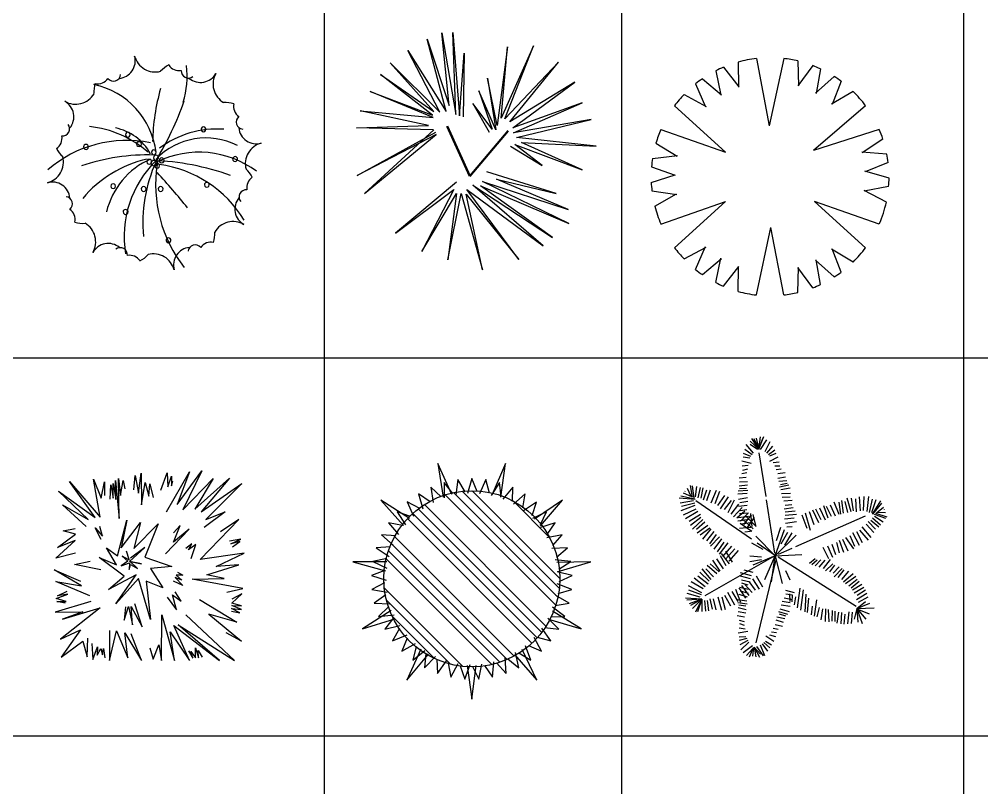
# Model space of a CAD drawing. Header units: inches. Extents: x 7658 to 73799, y 48 to 40262.
# Drawn here: x 57877 to 64861, y 30749 to 36323 of the extents above; entities that cross this region are included whole.
import ezdxf

# ---------------------------------------------------------------- set-up
doc = ezdxf.new("R2010")
doc.units = ezdxf.units.IN
doc.layers.add('www.cad-blocks.net', color=7, linetype='Continuous')
doc.styles.get("Standard").update_dxf_attribs({"font": 'arial.ttf'})

# ---------------------------------------------------------------- blocks, each defined once
blk = doc.blocks.new('A$C516926BB')
for p, q in [((48.7041, 38.5194), (48.7041, 0)), ((50.8593, 38.5194), (50.8593, 0)), ((53.3424, 38.5194), (53.3424, 0)), ((0, 33.1729), (62.4121, 33.1729)), ((0, 30.4302), (62.4121, 30.4302))]:
    blk.add_line(p, q)
blk = doc.blocks.new('A$C0B092A9F')
at = {"color": 0}
for centre, major_axis, start_param, end_param in [((0.5076, 1.5166), (0.0914, 0.0914), 4.033309, 5.767146), ((0.7818, 1.5899), (-0.1093, 0.1093), 1.040009, 2.61301), ((0.9648, 1.3163), (-0.1343, 0.1343), -0.321076, 0.072908), ((0.9545, 1.5349), (-0.0631, 0.0631), 1.362933, 2.541074), ((0.3598, 1.4079), (0.462, 0.462), 5.200132, 5.610908), ((0.4789, 1.422), (-0.0369, 0.0369), 1.480573, 3.815945), ((1.0229, 1.4425), (-0.0369, 0.0369), 0.695175, 3.030547), ((1.1101, 1.489), (0.0914, 0.0914), 3.247911, 4.981748), ((1.3559, 1.347), (-0.1093, 0.1093), 0.254611, 1.827611), ((0.5269, 1.2918), (-0.1343, 0.1343), 0.464322, 0.858306), ((0.2181, 0.7826), (-0.4059, 0.4059), 4.048997, 5.288843), ((0.3651, 1.439), (0.0631, 0.0631), 3.719127, 4.897268), ((0.2041, 1.3559), (0.1093, 0.1093), 3.396204, 4.969204), ((2.2227, 0.9086), (-1.0322, 1.0322), 0.503634, 0.769874), ((0.062, 1.1101), (0.0914, 0.0914), 4.818707, 6.552544), ((-1.2817, 2.0376), (-1.7075, 1.7075), 3.385717, 3.584226), ((1.2918, 1.0241), (0.1343, 0.1343), 0.464322, 0.858306), ((1.439, 1.1859), (0.0631, 0.0631), 2.148331, 3.326471), ((0.1086, 1.0229), (0.0369, 0.0369), 3.836767, 6.172139), ((1.4221, 1.0722), (-0.0369, 0.0369), -0.090223, 2.245149), ((0.222, 0.2725), (0.5454, 0.5454), 0.065591, 0.678277), ((0.4177, 0.661), (-0.2659, 0.2659), 4.431218, 5.29634), ((0.583, 0.9802), (0.0126, 0.0126), 5.497787, 8.63938), ((0.583, 0.9802), (0.0126, 0.0126), 2.356194, 5.497787), ((1.1491, 0.4534), (0.3557, 0.3557), 0.314, 1.586682), ((1.2294, 0.3277), (0.4905, 0.4905), 0.713387, 1.430399), ((1.1319, 1.0196), (0.0126, 0.0126), 5.497787, 8.63938), ((1.1319, 1.0196), (0.0126, 0.0126), 2.356194, 5.497787), ((1.5166, 1.0434), (-0.0914, 0.0914), 0.891716, 2.625554), ((0.5737, 0.066), (-0.8726, 0), 4.512576, 5.427652), ((0.0162, 0.9545), (0.0631, 0.0631), 4.504526, 5.682666), ((0.2799, 0.8918), (-0.0126, 0.0126), 3.926991, 7.068583), ((0.6649, 0.9115), (0.0126, 0.0126), 5.497787, 8.63938), ((0.6649, 0.9115), (0.0126, 0.0126), 2.356194, 5.497787), ((1.59, 0.7692), (0.1093, 0.1093), 1.040009, 2.61301), ((0.2347, 0.9648), (-0.1343, 0.1343), 1.24972, 1.643704), ((0.7278, -0.6635), (-1.0585, 1.0585), -0.81457, -0.458515), ((0.2799, 0.8918), (0.0126, 0.0126), 2.356194, 5.497787), ((0.7714, 0.8524), (0.0126, 0.0126), 5.497787, 8.63938), ((0.7714, 0.8524), (0.0126, 0.0126), 2.356194, 5.497787), ((1.0996, 0.1546), (0.6986, 0), 0.930664, 2.02045), ((-0.0389, 0.7818), (-0.1093, 0.1093), 2.610806, 4.183806), ((0.9181, -0.0422), (0.6137, 0.6137), 1.013081, 1.654164), ((0.9784, 0.2856), (-0.4011, 0.4011), -0.364851, 0.546207), ((1.3302, 0.2413), (0.5472, 0.5472), 1.561827, 2.51984), ((1.7217, 0.35), (-0.728, 0.728), 0.350615, 0.889485), ((0.7386, 0.7837), (-0.0126, 0.0126), 3.926991, 7.068583), ((0.7386, 0.7837), (0.0126, 0.0126), 2.356194, 5.497787), ((0.7755, 0.7755), (-0.0161, 0.0161), 3.926991, 10.210176), ((0.6905, -1.1186), (1.353, 1.353), 0.445493, 0.747426), ((0.7879, 0.8132), (0.0126, 0.0126), 5.497787, 8.63938), ((0.7879, 0.8132), (-0.0126, 0.0126), 0.785398, 3.926991), ((0.796, 0.7543), (0.0126, 0.0126), 5.497787, 8.63938), ((0.8287, 0.7935), (0.0126, 0.0126), 5.497787, 8.63938), ((0.8287, 0.7935), (0.0126, 0.0126), 2.356194, 5.497787), ((1.3612, 0.8034), (-0.0126, 0.0126), 3.926991, 7.068583), ((1.3612, 0.8034), (0.0126, 0.0126), 2.356194, 5.497787), ((1.7537, 0.6166), (-0.969, 0), -0.152723, 0.667297), ((0.796, 0.7543), (0.0126, 0.0126), 2.356194, 5.497787), ((-3.1252, -2.9107), (-3.7716, 3.7716), 4.60852, 4.671895), ((0.6953, -0.084), (0.8561, 0), 0.546551, 1.433575), ((1.3163, 0.5862), (-0.1343, 0.1343), 4.391312, 4.785297), ((0.0344, 0.5076), (0.0914, 0.0914), 5.604105, 7.337943), ((1.1564, 0.6165), (-0.0126, 0.0126), 3.926991, 7.068583), ((1.5349, 0.5965), (-0.0631, 0.0631), -0.207863, 0.970277), ((0.4765, 0.6068), (0.0126, 0.0126), 5.497787, 8.63938), ((0.4765, 0.6068), (0.0126, 0.0126), 2.356194, 5.497787), ((0.6976, 0.5871), (0.0126, 0.0126), 5.497787, 8.63938), ((0.6976, 0.5871), (-0.0126, 0.0126), 0.785398, 3.926991), ((0.8205, 0.5871), (0.0126, 0.0126), 5.497787, 8.63938), ((0.8205, 0.5871), (-0.0126, 0.0126), 0.785398, 3.926991), ((1.1564, 0.6165), (0.0126, 0.0126), 2.356194, 5.497787), ((1.4425, 0.5281), (0.0369, 0.0369), 0.695175, 3.030547), ((0.129, 0.4788), (-0.0369, 0.0369), 3.05137, 5.386741), ((1.489, 0.4409), (-0.0914, 0.0914), 0.106318, 1.840155), ((0.112, 0.3651), (0.0631, 0.0631), 5.289924, 6.468064), ((0.5666, 0.42), (-0.0126, 0.0126), 3.926991, 7.068583), ((0.5666, 0.42), (0.0126, 0.0126), 2.356194, 5.497787), ((1.347, 0.1952), (-0.1093, 0.1093), -1.316185, 0.256815), ((0.2593, 0.5269), (0.1343, 0.1343), 3.605914, 3.999899), ((0.1952, 0.2041), (0.1093, 0.1093), 4.967, 6.54), ((0.8779, 0.2136), (-0.0126, 0.0126), 3.926991, 7.068583), ((0.8779, 0.2136), (0.0126, 0.0126), 2.356194, 5.497787), ((1.0241, 0.2593), (0.1343, 0.1343), 5.176711, 5.570695), ((0.4409, 0.062), (-0.0914, 0.0914), -1.464478, 0.269359), ((0.5281, 0.1086), (0.0369, 0.0369), 5.407564, 7.742936), ((1.0434, 0.0344), (0.0914, 0.0914), 0.891716, 2.625554), ((1.0722, 0.129), (-0.0369, 0.0369), 4.622165, 6.957538), ((1.1859, 0.112), (-0.0631, 0.0631), -0.993262, 0.184879), ((0.5966, 0.0162), (-0.0631, 0.0631), 4.504525, 5.682666), ((0.5862, 0.2347), (-0.1343, 0.1343), 2.820516, 3.214501), ((0.7692, -0.0389), (0.1093, 0.1093), 5.752398, 7.325399)]:
    blk.add_ellipse(centre, major_axis=major_axis, ratio=1, start_param=start_param, end_param=end_param, dxfattribs=at)
at = {"color": 0, "width": 0.8, "flags": 9}
for tag in ['YSIZE', 'XSIZE']:
    blk.add_attdef(tag, (0.7937, 0.7937), '', height=0.000596, dxfattribs=at)
blk = doc.blocks.new('A$C78A7650B')
for p, q in [((0.6175, 1.7173), (0.7189, 1.1257)), ((0.6704, 1.1919), (0.6175, 1.7173)), ((0.6969, 1.7217), (0.7454, 1.1169)), ((0.7189, 1.1257), (0.6969, 1.7217)), ((0.6484, 1.1478), (0.5116, 1.6731)), ((0.5116, 1.6731), (0.6704, 1.1919)), ((1.0938, 1.6157), (1.0188, 1.0463)), ((1.2835, 1.6246), (1.0497, 1.0992)), ((1.0497, 1.0992), (1.0938, 1.6157)), ((1.0762, 1.0948), (1.2835, 1.6246)), ((0.3705, 1.5892), (0.6484, 1.1478)), ((0.6042, 1.1434), (0.3705, 1.5892)), ((0.7454, 1.1169), (0.7807, 1.5716)), ((0.7807, 1.5716), (0.7718, 1.1081)), ((0.2426, 1.5009), (0.6042, 1.1434)), ((0.5601, 1.1478), (0.2426, 1.5009)), ((1.4643, 1.5054), (1.0762, 1.0948)), ((1.1115, 1.0727), (1.4643, 1.5054)), ((0.172, 1.4171), (0.5601, 1.1478)), ((0.5513, 1.1213), (0.172, 1.4171)), ((0.9483, 1.3906), (1.01, 1.0153)), ((1.0188, 1.0463), (0.9483, 1.3906)), ((1.5834, 1.3597), (1.1115, 1.0727)), ((1.1335, 1.0286), (1.5834, 1.3597)), ((0.097, 1.2935), (0.5513, 1.1213)), ((0.5557, 1.1036), (0.097, 1.2935)), ((0.8865, 1.2979), (0.9836, 1.0198)), ((1.01, 1.0153), (0.8865, 1.2979)), ((0.8424, 1.2052), (0.9615, 0.9977)), ((0.9836, 1.0198), (0.8424, 1.2052)), ((1.6363, 1.2096), (1.1335, 1.0286)), ((1.1379, 0.9933), (1.6363, 1.2096)), ((0.0265, 1.1522), (0.5557, 1.1036)), ((0.5204, 1.0463), (0.0265, 1.1522)), ((1.7025, 1.0904), (1.1379, 0.9933)), ((1.16, 0.958), (1.7025, 1.0904)), ((0, 1.0286), (0.5204, 1.0463)), ((0.5557, 1.0153), (0, 1.0286)), ((0.0044, 0.6843), (0.5734, 0.9977)), ((0.5778, 0.98), (0.0044, 0.6843)), ((0.5601, 1.0153), (0.0573, 0.5518)), ((0.0573, 0.5518), (0.5778, 0.98)), ((1.3452, 0.7549), (1.1467, 0.9094)), ((1.1467, 0.9094), (1.6363, 0.724)), ((1.7378, 0.8962), (1.16, 0.958)), ((1.1953, 0.9226), (1.7378, 0.8962)), ((1.6363, 0.724), (1.1953, 0.9226)), ((1.1159, 0.8962), (1.3452, 0.7549)), ((1.4467, 0.5518), (0.9439, 0.7107)), ((0.7233, 0.6357), (0.2823, 0.2649)), ((0.913, 0.6401), (1.5349, 0.437)), ((1.5393, 0.3355), (0.913, 0.6401)), ((1.0144, 0.6578), (1.4467, 0.5518)), ((1.5349, 0.437), (1.0144, 0.6578)), ((0.2823, 0.2649), (0.7057, 0.5827)), ((0.7057, 0.5827), (0.4719, 0.1324)), ((1.1776, 0.075), (0.7983, 0.5827)), ((0.7983, 0.5827), (1.354, 0.1722)), ((0.8424, 0.6136), (1.4202, 0.234)), ((1.354, 0.1722), (0.8424, 0.6136)), ((1.4202, 0.234), (0.8998, 0.6092)), ((0.8998, 0.6092), (1.5393, 0.3355)), ((0.4719, 0.1324), (0.7233, 0.5518)), ((0.6616, 0.0706), (0.7586, 0.5518)), ((0.7233, 0.5518), (0.6616, 0.0706)), ((0.7586, 0.5518), (0.913, 0)), ((0.7939, 0.5474), (1.1776, 0.075)), ((0.913, 0), (0.7939, 0.5474))]:
    blk.add_line(p, q)
at = {"lineweight": 50}
for p, q in [((0.6572, 1.0418), (0.8204, 0.6798)), ((0.8204, 0.6798), (1.0982, 1.0065))]:
    blk.add_line(p, q, dxfattribs=at)
blk = doc.blocks.new('A$C67D03ABE')
for p, q in [((0.6315, 1.6896), (0.6324, 1.508)), ((0.7632, 1.7153), (0.8558, 1.2264)), ((0.9616, 1.7153), (0.8558, 1.2264)), ((1.0635, 1.6973), (1.069, 1.5158)), ((0.4687, 1.6261), (0.5062, 1.4484)), ((0.5244, 1.6521), (0.6368, 1.5096)), ((1.1718, 1.6637), (1.0645, 1.5172)), ((1.2284, 1.6397), (1.1973, 1.4608)), ((0.3714, 1.5678), (0.5102, 1.4508)), ((1.3278, 1.5849), (1.1932, 1.463)), ((1.3783, 1.55), (1.3119, 1.381)), ((0.3221, 1.5311), (0.3945, 1.3646)), ((1.4646, 1.4763), (1.3083, 1.3841)), ((0.2385, 1.4544), (0.398, 1.3678)), ((0.1693, 1.3724), (0.5398, 1.0363)), ((1.5556, 1.3724), (1.1784, 1.0477)), ((0.0701, 1.2006), (0.5398, 1.0363)), ((1.6548, 1.2006), (1.1784, 1.0477)), ((1.6813, 1.1312), (1.5303, 1.0305)), ((0.0342, 1.1017), (0.1888, 1.0065)), ((0.0094, 0.991), (0.1898, 1.0111)), ((1.7101, 1.0214), (1.5291, 1.035)), ((0.0021, 0.93), (0.1726, 0.8678)), ((1.7196, 0.9607), (1.5514, 0.8925)), ((0, 0.8166), (0.1727, 0.8725)), ((1.7257, 0.8474), (1.5511, 0.8972)), ((1.7228, 0.7861), (1.5443, 0.7531)), ((0.0051, 0.7554), (0.1847, 0.7288)), ((0.0259, 0.6438), (0.1838, 0.7334)), ((1.706, 0.6739), (1.545, 0.7577)), ((0.0701, 0.5147), (0.5398, 0.679)), ((0.1693, 0.3429), (0.5398, 0.679)), ((1.6548, 0.5147), (1.185, 0.679)), ((1.5556, 0.3429), (1.185, 0.679)), ((0.7632, 0), (0.869, 0.489)), ((0.9616, 0), (0.869, 0.489)), ((0.3221, 0.1842), (0.3945, 0.3507)), ((0.2385, 0.2609), (0.398, 0.3475)), ((1.4646, 0.239), (1.3083, 0.3313)), ((1.3783, 0.1654), (1.3119, 0.3343)), ((0.3714, 0.1475), (0.5102, 0.2645)), ((0.4687, 0.0893), (0.5062, 0.2669)), ((1.3278, 0.1304), (1.1932, 0.2523)), ((1.2284, 0.0757), (1.1973, 0.2546)), ((0.5244, 0.0632), (0.6368, 0.2057)), ((0.6315, 0.0257), (0.6324, 0.2073)), ((1.0635, 0.018), (1.069, 0.1995)), ((1.1718, 0.0516), (1.0645, 0.1981))]:
    blk.add_line(p, q)
for start, end in [(96.5963, 105.5149), (76.53296, 83.40057), (113.0497, 117.1278), (64.92005, 68.99816), (124.6626, 128.74071), (53.30715, 57.38525), (36.5963, 45.77235), (136.27551, 143.40057), (156.5963, 163.57942), (18.46844, 23.40057), (171.11422, 175.19232), (6.85554, 10.93364), (355.24263, 359.32074), (182.72712, 186.80522), (194.34002, 203.4037), (336.5963, 347.70783), (216.59943, 223.72449), (314.22765, 323.40057), (231.25929, 235.3374), (302.61475, 306.69285), (242.8722, 246.9503), (291.00184, 295.07995), (254.4851, 263.40057), (276.5963, 283.46704)]:
    blk.add_arc((0.8624, 0.8577), 0.8634, start, end)
blk = doc.blocks.new('A$C24DC53C1')
for p, q in [((0.5767, 1.2393), (0.588, 1.342)), ((0.588, 1.342), (0.6108, 1.2145)), ((0.6108, 1.2145), (0.6298, 1.3597)), ((0.6298, 1.3597), (0.6335, 1.1295)), ((0.7739, 1.2357), (0.8194, 1.3633)), ((0.8157, 1.08), (0.9826, 1.3703)), ((0.8194, 1.3633), (0.8233, 1.2605)), ((0.8233, 1.2605), (0.8498, 1.3385)), ((0.8498, 1.3385), (0.8498, 1.2676)), ((0.8915, 1.133), (1.0699, 1.3774)), ((0.9826, 1.3703), (0.8915, 1.133)), ((1.0699, 1.3774), (0.9333, 1.0941)), ((0.1101, 1.2995), (0.3338, 1.041)), ((0.296, 1.0375), (0.1101, 1.2995)), ((0.3338, 1.041), (0.2846, 1.3172)), ((0.2846, 1.3172), (0.3414, 1.1791)), ((0.3414, 1.1791), (0.3642, 1.296)), ((0.3642, 1.296), (0.3642, 1.1968)), ((0.4059, 1.172), (0.4098, 1.2747)), ((0.4098, 1.2747), (0.4287, 1.1791)), ((0.4287, 1.2853), (0.4476, 1.1685)), ((0.4287, 1.1791), (0.4287, 1.2853)), ((0.4439, 1.3065), (0.4705, 1.0304)), ((0.4476, 1.1685), (0.4439, 1.3065)), ((0.4705, 1.0304), (0.4666, 1.3207)), ((0.4666, 1.3207), (0.4818, 1.1968)), ((0.4818, 1.1968), (0.5008, 1.3065)), ((0.5008, 1.3065), (0.5122, 1.2464)), ((0.6335, 1.1295), (0.6601, 1.2924)), ((0.6601, 1.2924), (0.6867, 1.1932)), ((0.6867, 1.1932), (0.6942, 1.2817)), ((0.6942, 1.2817), (0.717, 1.1826)), ((0.8498, 1.2676), (0.8612, 1.303)), ((0.9333, 1.0941), (1.1534, 1.3207)), ((1.0206, 1.0977), (1.2709, 1.3242)), ((1.1534, 1.3207), (1.0206, 1.0977)), ((1.2709, 1.3242), (1.066, 1.08)), ((1.066, 1.08), (1.362, 1.2853)), ((1.362, 1.2853), (1.1003, 1.0233)), ((0.0304, 1.2287), (0.296, 1.0375)), ((0.2466, 1.0233), (0.0304, 1.2287)), ((0.0607, 1.1295), (0.2466, 1.0233)), ((0.2314, 0.9737), (0.0607, 1.1295)), ((1.2406, 1.08), (1.0888, 0.9667)), ((1.1003, 1.0233), (1.2406, 1.08)), ((0.459, 0.7612), (0.5273, 1.0197)), ((0.5273, 1.0197), (0.4856, 0.818)), ((0.4856, 0.818), (0.626, 1.002)), ((0.626, 1.002), (0.5767, 0.8144)), ((0.5767, 0.8144), (0.755, 0.9915)), ((0.755, 0.9915), (0.6564, 0.7507)), ((0.9144, 0.9808), (0.865, 0.9277)), ((0.865, 0.8604), (0.9144, 0.9808)), ((1.0585, 0.7329), (1.3393, 1.0233)), ((1.3393, 1.0233), (1.2065, 0.9347)), ((0.0227, 0.8214), (0.1555, 0.9171)), ((0.0645, 0.9419), (0.1518, 0.9595)), ((0.1555, 0.9171), (0.0645, 0.9419)), ((0.296, 0.9631), (0.3491, 0.9029)), ((0.3414, 0.8781), (0.296, 0.9631)), ((0.3491, 0.9029), (0.3301, 0.9737)), ((0.8081, 0.7754), (0.9788, 0.9525)), ((0.9788, 0.9525), (0.865, 0.8604)), ((0.0114, 0.7436), (0.1518, 0.871)), ((0.1518, 0.871), (0.0227, 0.8214)), ((0.9978, 0.8462), (0.9561, 0.8144)), ((0.975, 0.8037), (0.9978, 0.8462)), ((1.0282, 0.8427), (0.975, 0.8037)), ((0.994, 0.74), (1.0282, 0.8427)), ((1.3544, 0.8817), (1.2709, 0.8675)), ((1.2823, 0.8462), (1.3544, 0.8817)), ((1.3468, 0.8639), (1.2823, 0.8462)), ((1.2937, 0.825), (1.3468, 0.8639)), ((0.1555, 0.7789), (0.0114, 0.7436)), ((0.3794, 0.818), (0.459, 0.7612)), ((0.4515, 0.694), (0.3794, 0.818)), ((0.5426, 0.7329), (0.5236, 0.7932)), ((0.5463, 0.7188), (0.6564, 0.8214)), ((0.6564, 0.8214), (0.5539, 0.7436)), ((1.3772, 0.7789), (1.0585, 0.7329)), ((1.1761, 0.6834), (1.3772, 0.7789)), ((0.1479, 0.6975), (0.2617, 0.7223)), ((0.3263, 0.7471), (0.4515, 0.694)), ((0.5083, 0.6125), (0.3263, 0.7471)), ((0.5349, 0.7223), (0.4856, 0.6869)), ((0.4856, 0.6869), (0.5463, 0.7082)), ((0.4932, 0.7577), (0.5349, 0.7223)), ((0.5463, 0.7294), (0.4932, 0.7577)), ((0.5463, 0.7082), (0.5426, 0.6621)), ((0.6335, 0.7011), (0.5463, 0.7188)), ((0.5501, 0.7188), (0.6335, 0.7011)), ((0.6032, 0.6692), (0.5501, 0.7188)), ((0.6564, 0.7507), (0.8536, 0.6834)), ((0, 0.6586), (0.1897, 0.5772)), ((0.1973, 0.5417), (0, 0.6586)), ((0.3377, 0.6586), (0.1479, 0.6975)), ((0.5426, 0.6621), (0.5539, 0.6975)), ((0.5539, 0.6975), (0.6032, 0.6692)), ((0.8536, 0.6834), (0.6981, 0.6692)), ((0.6981, 0.6692), (0.7891, 0.5276)), ((0.8954, 0.6409), (0.9333, 0.6197)), ((1.1078, 0.6232), (1.3393, 0.694)), ((1.3393, 0.694), (1.1761, 0.6834)), ((0.0114, 0.5736), (0.1973, 0.5417)), ((0.258, 0.4709), (0.0114, 0.5736)), ((0.5957, 0.6232), (0.3945, 0.5169)), ((0.3945, 0.5169), (0.5083, 0.6125)), ((0.4476, 0.4107), (0.5957, 0.6232)), ((0.6108, 0.5949), (0.4476, 0.4107)), ((0.6981, 0.2974), (0.6108, 0.5949)), ((0.6677, 0.5772), (0.6981, 0.2974)), ((0.7891, 0.5276), (0.6677, 0.5772)), ((0.9333, 0.5453), (0.865, 0.5772)), ((0.8764, 0.6019), (0.9333, 0.5453)), ((0.9257, 0.5842), (0.8764, 0.6019)), ((0.884, 0.6197), (0.9257, 0.5842)), ((0.9333, 0.6197), (0.884, 0.6197)), ((1.0016, 0.5913), (1.233, 0.5949)), ((1.3696, 0.524), (1.0016, 0.5913)), ((1.233, 0.5949), (1.1078, 0.6232)), ((0.0227, 0.4709), (0.0948, 0.5028)), ((0.9219, 0.4319), (0.8764, 0.4992)), ((1.2519, 0.4957), (1.3696, 0.524)), ((0.2656, 0.4284), (0.0076, 0.3505)), ((0.0152, 0.4497), (0.0987, 0.4815)), ((0.0872, 0.4284), (0.0152, 0.4497)), ((0.019, 0.4284), (0.0872, 0.4284)), ((0.0797, 0.4178), (0.019, 0.4284)), ((0.0987, 0.4815), (0.0227, 0.4709)), ((0.8194, 0.4603), (0.8878, 0.3682)), ((0.8574, 0.478), (0.9219, 0.4319)), ((0.8878, 0.3682), (0.8574, 0.478)), ((1.0547, 0.4426), (1.324, 0.2797)), ((1.362, 0.4851), (1.2899, 0.4462)), ((1.2899, 0.4178), (1.362, 0.4851)), ((0.0076, 0.3505), (0.2086, 0.3541)), ((0.3338, 0.3824), (0.0455, 0.1558)), ((0.0607, 0.3009), (0.3338, 0.3824)), ((0.2086, 0.3541), (0.0607, 0.3009)), ((0.5083, 0.2939), (0.5387, 0.393)), ((0.516, 0.3894), (0.5083, 0.2939)), ((0.5387, 0.393), (0.5691, 0.2584)), ((0.5577, 0.393), (0.6374, 0.2443)), ((0.5691, 0.2584), (0.5577, 0.393)), ((0.6374, 0.2443), (0.5843, 0.4107)), ((1.2862, 0.3789), (1.3582, 0.3718)), ((1.3468, 0.347), (1.2862, 0.3789)), ((1.2862, 0.3576), (1.3468, 0.347)), ((1.3582, 0.3966), (1.2899, 0.4178)), ((1.2899, 0.4001), (1.3582, 0.3966)), ((1.3582, 0.3718), (1.2899, 0.4001)), ((0.7777, 0), (0.7816, 0.3328)), ((0.7816, 0.3328), (0.8726, 0)), ((1.3089, 0), (0.9561, 0.3328)), ((1.123, 0.3364), (1.3582, 0.1416)), ((1.324, 0.2797), (1.123, 0.3364)), ((0.0455, 0.1558), (0.1897, 0.2231)), ((0.1897, 0.2231), (0.0493, 0.0248)), ((0.4022, 0.2195), (0.4022, 0)), ((0.4022, 0), (0.4515, 0.2159)), ((0.4515, 0.2159), (0.5349, 0.0212)), ((0.8688, 0.2549), (1.1988, 0)), ((0.9826, 0), (0.8688, 0.2549)), ((0.8991, 0.2584), (1.3089, 0)), ((1.1988, 0), (0.8991, 0.2584)), ((0.0493, 0.0248), (0.2086, 0.1416)), ((0.2086, 0.1416), (0.239, 0.0283)), ((0.239, 0.0283), (0.2428, 0.1629)), ((0.5122, 0.2018), (0.6335, 0)), ((0.5349, 0.0212), (0.5122, 0.2018)), ((0.6335, 0), (0.5577, 0.1947)), ((0.8423, 0.2089), (0.9826, 0)), ((0.8726, 0), (0.8423, 0.2089)), ((1.3582, 0.1416), (1.2482, 0.2018)), ((0.2731, 0.1239), (0.2807, 0.0071)), ((0.2807, 0.0071), (0.3149, 0.0991)), ((0.3149, 0.0991), (0.3111, 0.0389)), ((0.3111, 0.0389), (0.3377, 0.0885)), ((0.3377, 0.0885), (0.3491, 0.0424)), ((0.3491, 0.0424), (0.3567, 0.0885)), ((0.3567, 0.0885), (0.368, 0.0212)), ((0.6942, 0.092), (0.717, 0.0106)), ((0.717, 0.0106), (0.7588, 0.1133)), ((0.7588, 0.1133), (0.7777, 0)), ((0.975, 0.0708), (1.0053, 0.0176)), ((1.0243, 0.092), (1.0471, 0.0212)), ((1.0243, 0.0212), (1.0243, 0.092)), ((1.0433, 0.0744), (1.0737, 0.0248)), ((1.0471, 0.0212), (1.0433, 0.0744)), ((0.9902, 0.0672), (1.0243, 0.0212)), ((1.0053, 0.0176), (0.9902, 0.0672))]:
    blk.add_line(p, q)
at = {"width": 0.8, "flags": 9}
for tag in ['YSIZE', 'XSIZE']:
    blk.add_attdef(tag, (0.733, 0.652), '', height=0.000202, rotation=90, dxfattribs=at)
blk = doc.blocks.new('A$C6B0824C9')
h = blk.add_hatch()
h.set_pattern_fill('ANSI34', color=256, scale=20, style=0)
h.set_pattern_definition([(315, (-247.42235, -175.5723), (-0.22354535, -0.22354535), []), (315, (-247.34784, -175.5723), (-0.22354535, -0.22354535), []), (315, (-247.27332, -175.5723), (-0.22354535, -0.22354535), []), (315, (-247.1988, -175.5723), (-0.22354535, -0.22354535), [])])
h.paths.add_polyline_path([(1.4289, 0.5756), (1.4263, 0.5783), (1.4298, 0.5773, 0.121283), (1.5029, 0.8739, 0.345497), (1.0159, 1.4944), (1.0136, 1.4906), (1.0153, 1.4946, 0.457489), (0.2279, 0.9336), (0.2289, 0.9333), (0.2278, 0.9329, 0.023149), (0.2251, 0.8739, 0.782457)])
for p, q in [((0.7199, 1.4851), (0.6175, 1.7095)), ((0.6175, 1.7095), (0.6567, 1.4667)), ((1.1091, 1.7097), (1.0108, 1.4842)), ((1.0739, 1.4655), (1.1091, 1.7097)), ((0.5673, 1.5385), (0.5834, 1.4268)), ((0.6421, 1.4678), (0.5673, 1.5385)), ((0.6629, 1.5733), (0.6633, 1.4604)), ((0.7271, 1.4928), (0.6629, 1.5733)), ((0.7623, 1.5944), (0.7471, 1.4826)), ((0.8147, 1.5058), (0.7623, 1.5944)), ((0.8638, 1.6015), (0.8331, 1.4929)), ((0.9033, 1.5064), (0.8638, 1.6015)), ((0.9653, 1.5944), (0.9198, 1.4911)), ((0.9912, 1.4947), (0.9653, 1.5944)), ((1.0647, 1.5732), (1.0053, 1.4773)), ((1.0765, 1.4709), (1.0647, 1.5732)), ((1.1603, 1.5384), (1.0881, 1.4517)), ((1.1578, 1.4355), (1.1603, 1.5384)), ((0.4775, 1.4908), (0.509, 1.3824)), ((0.5614, 1.4311), (0.4775, 1.4908)), ((1.2501, 1.4906), (1.1665, 1.4148)), ((1.2333, 1.3891), (1.2501, 1.4906)), ((0.4115, 1.3101), (0.204, 1.4435)), ((0.204, 1.4435), (0.3683, 1.2605)), ((0.3952, 1.431), (0.4415, 1.3281)), ((0.4865, 1.3836), (0.3952, 1.431)), ((1.3324, 1.4308), (1.2391, 1.3673)), ((1.3016, 1.3326), (1.3324, 1.4308)), ((1.5228, 1.4441), (1.3182, 1.3075)), ((1.3611, 1.2577), (1.5228, 1.4441)), ((0.322, 1.3604), (0.3822, 1.2649)), ((0.4191, 1.3262), (0.322, 1.3604)), ((1.4055, 1.3601), (1.3043, 1.3103)), ((1.3613, 1.2672), (1.4055, 1.3601)), ((0.2594, 1.2803), (0.3322, 1.1941)), ((0.3603, 1.2599), (0.2594, 1.2803)), ((1.4681, 1.28), (1.3609, 1.2447)), ((1.4114, 1.194), (1.4681, 1.28)), ((0.2085, 1.1922), (0.2926, 1.117)), ((0.3112, 1.1861), (0.2085, 1.1922)), ((1.5189, 1.1919), (1.4079, 1.1719)), ((1.4508, 1.1147), (1.5189, 1.1919)), ((0.273, 1.1061), (0.1704, 1.0979)), ((0.1704, 1.0979), (0.2642, 1.0352)), ((1.557, 1.0976), (1.4443, 1.0932)), ((1.4788, 1.0306), (1.557, 1.0976)), ((0.2467, 0.9962), (0, 0.9963)), ((0, 0.9963), (0.2372, 0.9311)), ((0.2462, 1.0217), (0.1457, 0.9992)), ((0.1457, 0.9992), (0.2473, 0.9502)), ((1.5816, 0.9989), (1.4693, 1.0102)), ((1.7272, 0.997), (1.4812, 0.9927)), ((1.4904, 0.9276), (1.7272, 0.997)), ((1.4949, 0.9434), (1.5816, 0.9989)), ((0.2314, 0.9343), (0.1351, 0.8981)), ((1.5922, 0.8977), (1.4826, 0.9246)), ((0.1351, 0.8981), (0.2425, 0.8636)), ((0.229, 0.8457), (0.1386, 0.7964)), ((1.4986, 0.8549), (1.5922, 0.8977)), ((0.1386, 0.7964), (0.2498, 0.7773)), ((1.5886, 0.7961), (1.4838, 0.838)), ((1.49, 0.7667), (1.5886, 0.7961)), ((0.2389, 0.7576), (0.1562, 0.6963)), ((1.5709, 0.6959), (1.473, 0.752)), ((0.2777, 0.643), (0.0702, 0.5097)), ((0.1562, 0.6963), (0.269, 0.6928)), ((0.261, 0.6718), (0.1876, 0.5995)), ((1.6574, 0.5103), (1.4482, 0.6397)), ((1.5395, 0.5992), (1.4503, 0.6683)), ((1.4692, 0.6806), (1.5709, 0.6959)), ((0.0702, 0.5097), (0.3049, 0.5831)), ((0.1876, 0.5995), (0.2998, 0.6118)), ((0.2947, 0.5899), (0.2322, 0.5081)), ((1.4949, 0.5078), (1.4162, 0.5887)), ((1.4207, 0.5799), (1.6574, 0.5103)), ((1.4366, 0.5982), (1.5395, 0.5992)), ((0.2322, 0.5081), (0.3416, 0.5358)), ((0.3396, 0.5134), (0.2891, 0.4238)), ((1.438, 0.4235), (1.3713, 0.5145)), ((1.3928, 0.5211), (1.4949, 0.5078)), ((0.2891, 0.4238), (0.3935, 0.4665)), ((0.3947, 0.444), (0.3571, 0.3482)), ((1.3699, 0.3479), (1.3166, 0.4474)), ((1.3388, 0.4509), (1.438, 0.4235)), ((0.3571, 0.3482), (0.4546, 0.405)), ((0.4948, 0.3627), (0.3922, 0.1383)), ((0.4589, 0.3829), (0.435, 0.2828)), ((0.435, 0.2828), (0.5236, 0.3526)), ((1.3356, 0.1387), (1.2296, 0.3606)), ((1.292, 0.2826), (1.253, 0.3885)), ((1.2755, 0.3888), (1.3699, 0.3479)), ((0.3922, 0.1383), (0.5501, 0.327)), ((0.5309, 0.3314), (0.5212, 0.2289)), ((0.5212, 0.2289), (0.5993, 0.3103)), ((0.6095, 0.2903), (0.6141, 0.1875)), ((1.1128, 0.1874), (1.1045, 0.2999)), ((1.1262, 0.2941), (1.2057, 0.2287)), ((1.1741, 0.3252), (1.3356, 0.1387)), ((1.2057, 0.2287), (1.1818, 0.339)), ((1.2041, 0.3362), (1.292, 0.2826)), ((0.6141, 0.1875), (0.6801, 0.279)), ((0.693, 0.2606), (0.7119, 0.1594)), ((0.7119, 0.1594), (0.7645, 0.2593)), ((0.7798, 0.2428), (0.8126, 0.1452)), ((0.8126, 0.1452), (0.8508, 0.2514)), ((0.829, 0.2442), (0.864, 0)), ((0.864, 0), (0.8948, 0.244)), ((0.8682, 0.2373), (0.9143, 0.1452)), ((0.9143, 0.1452), (0.9373, 0.2557)), ((0.9566, 0.2441), (1.015, 0.1593)), ((1.015, 0.1593), (1.0225, 0.2719)), ((1.0431, 0.2631), (1.1128, 0.1874))]:
    blk.add_line(p, q)
blk.add_circle((0.864, 0.8739), 0.6389)
blk = doc.blocks.new('A$C5FCB1FE2')
for p, q in [((0.385, 1.0575), (0.3468, 1.1017)), ((0.4121, 1.0774), (0.3671, 1.1187)), ((0.4052, 1.0766), (0.3677, 1.1026)), ((0.4121, 1.0774), (0.3762, 1.1336)), ((0.4121, 1.0774), (0.3854, 1.1235)), ((0.3866, 1.1321), (0.4121, 1.0774)), ((0.3996, 1.1348), (0.4121, 1.0774)), ((0.4121, 1.0774), (0.438, 1.1425)), ((0.4121, 1.0774), (0.4219, 1.1417)), ((0.4121, 1.0774), (0.4335, 1.1333)), ((0.4207, 1.0766), (0.4538, 1.1263)), ((0.4449, 1.0647), (0.4714, 1.1168)), ((0.3712, 1.0395), (0.3334, 1.0545)), ((0.3781, 1.0485), (0.3396, 1.0755)), ((0.45, 0.8318), (0.4145, 1.0588)), ((0.4538, 1.0577), (0.4847, 1.0931)), ((0.4626, 1.0506), (0.4957, 1.0742)), ((0.4692, 1.0435), (0.5024, 1.0577)), ((0.3733, 1.0034), (0.3248, 1.0158)), ((0.3665, 1.031), (0.331, 1.0369)), ((0.4692, 1.0151), (0.5134, 1.0387)), ((0.4869, 1.008), (0.5178, 1.0127)), ((0.3513, 0.9542), (0.325, 0.9501)), ((0.3578, 0.9923), (0.3267, 0.9895)), ((0.3532, 0.9741), (0.3275, 0.9678)), ((0.4957, 0.9914), (0.5222, 0.9914)), ((0.5024, 0.9725), (0.5289, 0.9749)), ((0.5112, 0.9512), (0.5487, 0.9559)), ((0.3479, 0.9314), (0.3103, 0.927)), ((0.3535, 0.9084), (0.3132, 0.9058)), ((0.5112, 0.9275), (0.551, 0.9346)), ((0.5156, 0.911), (0.5575, 0.9157)), ((0.5244, 0.8944), (0.5598, 0.9015)), ((0.0655, 0.8312), (0.0218, 0.8503)), ((0.031, 0.8608), (0.0291, 0.8587)), ((0.0599, 0.836), (0.0426, 0.8735)), ((0.069, 0.8282), (0.0585, 0.8896)), ((0.0777, 0.8243), (0.0686, 0.887)), ((0.085, 0.8307), (0.0915, 0.8841)), ((0.0986, 0.8254), (0.1102, 0.8791)), ((0.1131, 0.8231), (0.1248, 0.8768)), ((0.1256, 0.8147), (0.1436, 0.8667)), ((0.1433, 0.8117), (0.1623, 0.8667)), ((0.1662, 0.7988), (0.1926, 0.8652)), ((0.186, 0.7968), (0.2113, 0.8601)), ((0.3557, 0.8626), (0.3063, 0.8602)), ((0.3532, 0.8913), (0.3113, 0.8858)), ((0.3486, 0.8731), (0.3126, 0.8715)), ((0.52, 0.8826), (0.5686, 0.8921)), ((0.5266, 0.8684), (0.5752, 0.8778)), ((0.531, 0.8471), (0.5774, 0.8495)), ((0.0822, 0.8169), (0, 0.823)), ((0.0745, 0.8102), (0.0056, 0.7986)), ((0.0799, 0.8188), (0.0083, 0.8338)), ((0.0807, 0.7984), (0.0128, 0.78)), ((0.3755, 0.6105), (0.087, 0.8095)), ((0.1995, 0.7864), (0.2362, 0.8383)), ((0.214, 0.7691), (0.256, 0.8313)), ((0.2349, 0.7652), (0.2716, 0.8121)), ((0.2535, 0.7501), (0.2862, 0.8148)), ((0.3527, 0.8473), (0.3032, 0.8448)), ((0.3535, 0.8256), (0.3079, 0.8167)), ((0.3559, 0.8066), (0.3145, 0.7989)), ((0.4957, 0.5395), (0.4527, 0.8143)), ((0.5333, 0.8282), (0.5752, 0.8306)), ((0.5421, 0.8093), (0.5863, 0.814)), ((0.8292, 0.7383), (0.8027, 0.8022)), ((0.8269, 0.8022), (0.8358, 0.7406)), ((0.8512, 0.7454), (0.8424, 0.8116)), ((0.8733, 0.7501), (0.8601, 0.8069)), ((0.891, 0.7525), (0.8711, 0.8234)), ((0.9042, 0.7572), (0.8932, 0.8234)), ((0.9197, 0.7525), (0.9153, 0.8211)), ((0.9395, 0.7572), (0.9351, 0.8306)), ((0.955, 0.7596), (0.9594, 0.8329)), ((0.9749, 0.7548), (0.9837, 0.8329)), ((0.9859, 0.7501), (1.0014, 0.8187)), ((0.9992, 0.7501), (1.0212, 0.8163)), ((1.0016, 0.7402), (1.0454, 0.8099)), ((0.0817, 0.7865), (0.0085, 0.7577)), ((0.0868, 0.7667), (0.0199, 0.7363)), ((0.0961, 0.7541), (0.0334, 0.7159)), ((0.2691, 0.7408), (0.309, 0.792)), ((0.2816, 0.7275), (0.3256, 0.7757)), ((0.2982, 0.7213), (0.3401, 0.7585)), ((0.3518, 0.7862), (0.3078, 0.7802)), ((0.3505, 0.7639), (0.3156, 0.7577)), ((0.5443, 0.769), (0.5907, 0.7761)), ((0.5487, 0.7879), (0.584, 0.7903)), ((0.5487, 0.7525), (0.6017, 0.7572)), ((0.6989, 0.6862), (0.6746, 0.7525)), ((0.7232, 0.6957), (0.6922, 0.7619)), ((0.7364, 0.7122), (0.7077, 0.7666)), ((0.7276, 0.7738), (0.7563, 0.7122)), ((0.7718, 0.7194), (0.7497, 0.7832)), ((0.7894, 0.7288), (0.7629, 0.7809)), ((0.8093, 0.7312), (0.785, 0.7879)), ((1.0043, 0.7412), (1.051, 0.7975)), ((1.022, 0.7482), (1.0593, 0.7778)), ((1.0289, 0.7509), (1.0701, 0.7486)), ((1.0643, 0.7648), (1.0633, 0.7675)), ((0.1096, 0.7388), (0.0511, 0.7028)), ((0.1127, 0.7229), (0.0593, 0.6821)), ((0.123, 0.7134), (0.0696, 0.6626)), ((0.1334, 0.6989), (0.0894, 0.6607)), ((0.3629, 0.7134), (0.3039, 0.7037)), ((0.359, 0.7294), (0.3064, 0.7213)), ((0.3593, 0.7466), (0.3126, 0.7424)), ((0.318, 0.7043), (0.3557, 0.7442)), ((0.3835, 0.6642), (0.3291, 0.7136)), ((0.3346, 0.6881), (0.3755, 0.7372)), ((0.3997, 0.6767), (0.3443, 0.7325)), ((0.3522, 0.6699), (0.391, 0.723)), ((0.3774, 0.6768), (0.3707, 0.7441)), ((0.3967, 0.682), (0.383, 0.7387)), ((0.5465, 0.717), (0.5951, 0.7217)), ((0.5487, 0.7359), (0.6083, 0.7406)), ((0.551, 0.6933), (0.6083, 0.7028)), ((0.6043, 0.5733), (0.9661, 0.7325)), ((0.6636, 0.6673), (0.6371, 0.7359)), ((0.6807, 0.6554), (0.6547, 0.7454)), ((0.9793, 0.7028), (1.0168, 0.6626)), ((0.9926, 0.7099), (1.0345, 0.6744)), ((1.0014, 0.7217), (1.0433, 0.6862)), ((1.0102, 0.7406), (1.0698, 0.7194)), ((1.0124, 0.7312), (1.0566, 0.7004)), ((1.0177, 0.7465), (1.0769, 0.727)), ((0.1479, 0.6816), (0.0935, 0.6428)), ((0.1091, 0.6336), (0.1593, 0.6702)), ((0.1645, 0.6655), (0.1205, 0.6121)), ((0.1801, 0.6512), (0.1413, 0.6032)), ((0.371, 0.6715), (0.313, 0.6669)), ((0.3757, 0.6507), (0.3157, 0.6932)), ((0.3696, 0.6955), (0.3213, 0.6884)), ((0.3691, 0.6515), (0.3406, 0.647)), ((0.4979, 0.5253), (0.5459, 0.6613)), ((0.5046, 0.6036), (0.5276, 0.6736)), ((0.5575, 0.6744), (0.5863, 0.6768)), ((0.9197, 0.6507), (0.9484, 0.594)), ((0.9351, 0.6578), (0.9793, 0.6058)), ((0.9462, 0.6744), (0.9926, 0.62)), ((0.9683, 0.6886), (1.008, 0.646)), ((0.1915, 0.6347), (0.1579, 0.5869)), ((0.2081, 0.6236), (0.162, 0.5742)), ((0.1807, 0.5591), (0.2216, 0.6133)), ((0.4979, 0.5253), (0.3975, 0.6269)), ((0.4979, 0.5253), (0.6062, 0.6323)), ((0.5284, 0.5876), (0.563, 0.647)), ((0.5475, 0.5805), (0.5847, 0.6439)), ((0.8292, 0.6058), (0.8512, 0.5443)), ((0.8468, 0.6105), (0.8733, 0.5514)), ((0.8623, 0.62), (0.9042, 0.5609)), ((0.8844, 0.6294), (0.9086, 0.575)), ((0.8976, 0.646), (0.9329, 0.5798)), ((0.2309, 0.5957), (0.1963, 0.5448)), ((0.2518, 0.5917), (0.2077, 0.5334)), ((0.2715, 0.5747), (0.2243, 0.5222)), ((0.2397, 0.5499), (0.2748, 0.4917)), ((0.2891, 0.5616), (0.2399, 0.508)), ((0.3048, 0.5523), (0.2565, 0.4968)), ((0.4353, 0.5569), (0.3767, 0.5898)), ((0.4984, 0.5257), (0.4046, 0.5904)), ((0.515, 0.534), (0.5851, 0.5648)), ((0.7452, 0.5703), (0.7739, 0.5112)), ((0.7695, 0.5774), (0.7938, 0.5182)), ((0.7916, 0.5845), (0.8093, 0.5325)), ((0.8159, 0.594), (0.8292, 0.5396)), ((0.4957, 0.5257), (0.133, 0.317)), ((0.2126, 0.4457), (0.1743, 0.5033)), ((0.2295, 0.4583), (0.1959, 0.5101)), ((0.2426, 0.4735), (0.2141, 0.5245)), ((0.2602, 0.4829), (0.2195, 0.5368)), ((0.4273, 0.5182), (0.3655, 0.523)), ((0.4273, 0.5041), (0.3655, 0.4946)), ((0.4979, 0.5253), (0.3809, 0.4757)), ((0.5012, 0.5036), (0.3973, 0.0738)), ((0.4445, 0.4031), (0.4979, 0.5253)), ((0.4778, 0.3894), (0.4979, 0.5253)), ((0.4979, 0.5253), (0.6348, 0.5325)), ((0.4979, 0.523), (0.5333, 0.381)), ((0.5122, 0.5202), (0.9172, 0.2647)), ((0.6746, 0.4875), (0.7055, 0.5112)), ((0.6878, 0.4804), (0.7143, 0.5041)), ((0.7055, 0.4733), (0.7342, 0.5041)), ((0.7254, 0.4662), (0.7563, 0.5017)), ((0.7474, 0.4591), (0.785, 0.5065)), ((0.1663, 0.4023), (0.1185, 0.4584)), ((0.1782, 0.4156), (0.1384, 0.4583)), ((0.1944, 0.4314), (0.1443, 0.4756)), ((0.1607, 0.4832), (0.2069, 0.4416)), ((0.3842, 0.4387), (0.3369, 0.4508)), ((0.551, 0.4497), (0.573, 0.4)), ((0.7585, 0.4473), (0.796, 0.4828)), ((0.7806, 0.4425), (0.8071, 0.4757)), ((0.7983, 0.4354), (0.8292, 0.4686)), ((0.8027, 0.4165), (0.8446, 0.4591)), ((0.8247, 0.4118), (0.8556, 0.452)), ((0.1354, 0.3646), (0.0769, 0.4091)), ((0.1503, 0.3785), (0.0958, 0.4203)), ((0.155, 0.3939), (0.1062, 0.44)), ((0.3756, 0.4217), (0.318, 0.4375)), ((0.37, 0.4061), (0.3186, 0.4196)), ((0.3794, 0.4057), (0.415, 0.3525)), ((0.3988, 0.4219), (0.4319, 0.3651)), ((0.8424, 0.4023), (0.8799, 0.4449)), ((0.8512, 0.3905), (0.902, 0.4331)), ((0.8623, 0.381), (0.9153, 0.4189)), ((0.8799, 0.3692), (0.9219, 0.4047)), ((0.1177, 0.3339), (0.0479, 0.3701)), ((0.1248, 0.3531), (0.0614, 0.3903)), ((0.2924, 0.3524), (0.3181, 0.2846)), ((0.3088, 0.3599), (0.3432, 0.3049)), ((0.357, 0.3504), (0.3138, 0.361)), ((0.3685, 0.389), (0.3225, 0.3981)), ((0.3226, 0.3719), (0.3614, 0.3194)), ((0.358, 0.3727), (0.3239, 0.3825)), ((0.3398, 0.3764), (0.3776, 0.335)), ((0.3612, 0.3912), (0.3946, 0.3476)), ((0.6255, 0.3574), (0.6119, 0.2548)), ((0.891, 0.3597), (0.9329, 0.3929)), ((0.8976, 0.3479), (0.9462, 0.3787)), ((0.9064, 0.3337), (0.9572, 0.3621)), ((0.1169, 0.301), (0.0326, 0.3061)), ((0.1169, 0.301), (0.0398, 0.2944)), ((0.108, 0.3111), (0.0407, 0.3297)), ((0.1154, 0.3221), (0.0498, 0.3475)), ((0.1169, 0.301), (0.0515, 0.2766)), ((0.1169, 0.301), (0.0579, 0.2676)), ((0.1169, 0.301), (0.0698, 0.2514)), ((0.1169, 0.301), (0.0839, 0.2337)), ((0.1169, 0.301), (0.0942, 0.2353)), ((0.1169, 0.301), (0.1173, 0.2358)), ((0.1584, 0.3013), (0.1709, 0.2477)), ((0.1763, 0.3025), (0.1896, 0.2458)), ((0.2004, 0.313), (0.2198, 0.2441)), ((0.2203, 0.3129), (0.239, 0.2473)), ((0.2348, 0.3218), (0.266, 0.2664)), ((0.2511, 0.3375), (0.2864, 0.2713)), ((0.2722, 0.3393), (0.3039, 0.2888)), ((0.3545, 0.3111), (0.3101, 0.3246)), ((0.3589, 0.3296), (0.3186, 0.3416)), ((0.5438, 0.3075), (0.5872, 0.2982)), ((0.5502, 0.3473), (0.5956, 0.3354)), ((0.5526, 0.3281), (0.5875, 0.322)), ((0.572, 0.3274), (0.5728, 0.2885)), ((0.5858, 0.3216), (0.5838, 0.2861)), ((0.6023, 0.3121), (0.5962, 0.2706)), ((0.642, 0.3491), (0.6282, 0.2442)), ((0.6558, 0.327), (0.6514, 0.2355)), ((0.6696, 0.3049), (0.6639, 0.2313)), ((0.9197, 0.2982), (0.9727, 0.3313)), ((0.9219, 0.3219), (0.966, 0.3479)), ((0.9285, 0.284), (0.9793, 0.3124)), ((0.1304, 0.2935), (0.1365, 0.2389)), ((0.1451, 0.2942), (0.1512, 0.2396)), ((0.3514, 0.2895), (0.3025, 0.2972)), ((0.3528, 0.274), (0.3039, 0.2815)), ((0.3474, 0.2458), (0.3063, 0.2556)), ((0.3447, 0.2643), (0.309, 0.2696)), ((0.5222, 0.2503), (0.5696, 0.2359)), ((0.5288, 0.271), (0.5747, 0.2639)), ((0.533, 0.2897), (0.5745, 0.2829)), ((0.6898, 0.2633), (0.6832, 0.2185)), ((0.7111, 0.2967), (0.7003, 0.2123)), ((0.7248, 0.2574), (0.7127, 0.2082)), ((0.7433, 0.2495), (0.7334, 0.1936)), ((0.758, 0.25), (0.7564, 0.1838)), ((0.9211, 0.2512), (0.9076, 0.1965)), ((0.9204, 0.2504), (0.9852, 0.2242)), ((0.9211, 0.2512), (0.966, 0.2888)), ((0.9211, 0.2512), (0.9881, 0.2793)), ((0.9211, 0.2512), (1.0103, 0.2552)), ((0.9211, 0.2512), (0.9678, 0.1969)), ((0.9211, 0.2512), (0.9477, 0.1739)), ((0.9211, 0.2512), (0.9255, 0.1806)), ((0.3379, 0.2064), (0.3009, 0.2147)), ((0.3459, 0.2287), (0.3061, 0.2355)), ((0.5068, 0.2092), (0.548, 0.2001)), ((0.5142, 0.2369), (0.5615, 0.2224)), ((0.5173, 0.2247), (0.5517, 0.2139)), ((0.7723, 0.2473), (0.7758, 0.1823)), ((0.7926, 0.2409), (0.791, 0.1859)), ((0.8069, 0.2381), (0.8071, 0.1847)), ((0.8249, 0.2332), (0.8178, 0.1761)), ((0.8415, 0.2313), (0.8374, 0.1732)), ((0.8588, 0.2223), (0.8541, 0.1713)), ((0.8792, 0.2344), (0.8719, 0.1724)), ((0.8958, 0.2325), (0.8918, 0.1745)), ((0.3414, 0.1448), (0.3107, 0.1508)), ((0.3389, 0.1834), (0.3132, 0.1902)), ((0.3387, 0.1633), (0.3138, 0.1723)), ((0.4982, 0.1696), (0.535, 0.161)), ((0.5007, 0.1931), (0.5395, 0.1819)), ((0.3556, 0.1321), (0.306, 0.1248)), ((0.346, 0.1054), (0.31, 0.1033)), ((0.4498, 0.1105), (0.4912, 0.0823)), ((0.4681, 0.1157), (0.4983, 0.1077)), ((0.4786, 0.1312), (0.505, 0.1284)), ((0.4872, 0.1494), (0.5133, 0.1442)), ((0.3498, 0.0965), (0.3106, 0.0854)), ((0.3557, 0.0868), (0.3146, 0.0639)), ((0.3616, 0.0771), (0.319, 0.0372)), ((0.3804, 0.0578), (0.3324, 0.0223)), ((0.3879, 0.0511), (0.4214, 0.0153)), ((0.3879, 0.0511), (0.4165, 0)), ((0.3879, 0.0511), (0.3976, 0.0016)), ((0.4014, 0.0559), (0.4356, 0.0064)), ((0.4204, 0.0636), (0.4413, 0.0091)), ((0.4299, 0.0697), (0.457, 0.0312)), ((0.4395, 0.0759), (0.4699, 0.0489)), ((0.4468, 0.0823), (0.4783, 0.0646)), ((0.3803, 0.0434), (0.349, 0.0088)), ((0.3642, 0.002), (0.3845, 0.0498)), ((0.3845, 0.0498), (0.3796, 0.0044))]:
    blk.add_line(p, q)
at = {"width": 0.8, "flags": 9}
for tag, p in [('XSIZE', (0.5015, 0.5395)), ('YSIZE', (0.5015, 0.5324))]:
    blk.add_attdef(tag, p, '', height=0.000227, dxfattribs=at)

msp = doc.modelspace()

# ---------------------------------------------------------------- block references
for name, p, xscale, yscale, zscale in [('A$C78A7650B', (60325.4, 34506.5), 1000, 1000, 1000), ('A$C0B092A9F', (58082.1, 34505.6), 1000, 1000, 1000), ('A$C67D03ABE', (62462.7, 34323.4), 1000, 1000, 1000), ('A$C5FCB1FE2', (62665.7, 31696.2), 1400, 1400, 1400), ('A$C24DC53C1', (58131, 31671), 1000, 1000, 1000), ('A$C6B0824C9', (60297.3, 31390.7), 1000, 1000, 1000)]:
    msp.add_blockref(name, p, dxfattribs=dict(xscale=xscale, yscale=yscale, zscale=zscale))
at = {"layer": 'www.cad-blocks.net', "color": 155, "true_color": 0x546d8e, "xscale": 1000, "yscale": 1000, "zscale": 1000}
msp.add_blockref('A$C516926BB', (11386.7, 694.4), dxfattribs=at)

doc.saveas('drawing.dxf')
